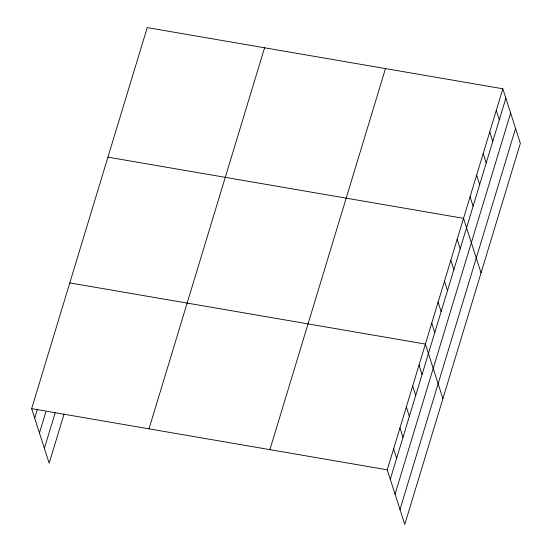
<?xml version="1.0" encoding="UTF-8"?>
<svg xmlns="http://www.w3.org/2000/svg" width="552" height="552" viewBox="0 0 552 552"><rect width="100%" height="100%" fill="white"/><g stroke="black" fill="none" stroke-linecap="round" stroke-linejoin="round"><path stroke-width="0.83" d="M64.08 414.055L49.169 463.225L31.65 408.659L147.225 27.6L502.831 88.775L520.35 143.341L404.775 524.4L387.256 469.835L502.831 88.775M34.679 418.092L37.37 409.225M39.461 432.982L45.816 412.027M44.388 448.327L55.145 412.861M148.999 428.842L264.574 47.789M269.907 449.645L385.482 68.586M390.285 479.267L505.86 98.208M395.066 494.157L510.641 113.105M399.993 509.503L515.568 128.45M107.93 157.161L463.535 218.337L481.054 272.902M69.793 282.907L425.392 344.082L442.911 398.654M31.65 408.659L387.256 469.835M496.282 110.372L499.312 119.805M489.734 131.962L492.757 141.395M483.179 153.553L486.208 162.985M476.631 175.15L479.66 184.582M470.083 196.74L473.112 206.172M457.18 239.292L460.209 248.724M450.818 260.254L453.847 269.686M444.463 281.209L447.493 290.642M438.109 302.165L441.138 311.597M431.754 323.127L434.776 332.559M419.037 365.044L422.066 374.477M412.682 386L415.711 395.432M406.327 406.955L409.349 416.387M399.965 427.917L402.994 437.35M393.611 448.873L396.64 458.305"/></g></svg>
